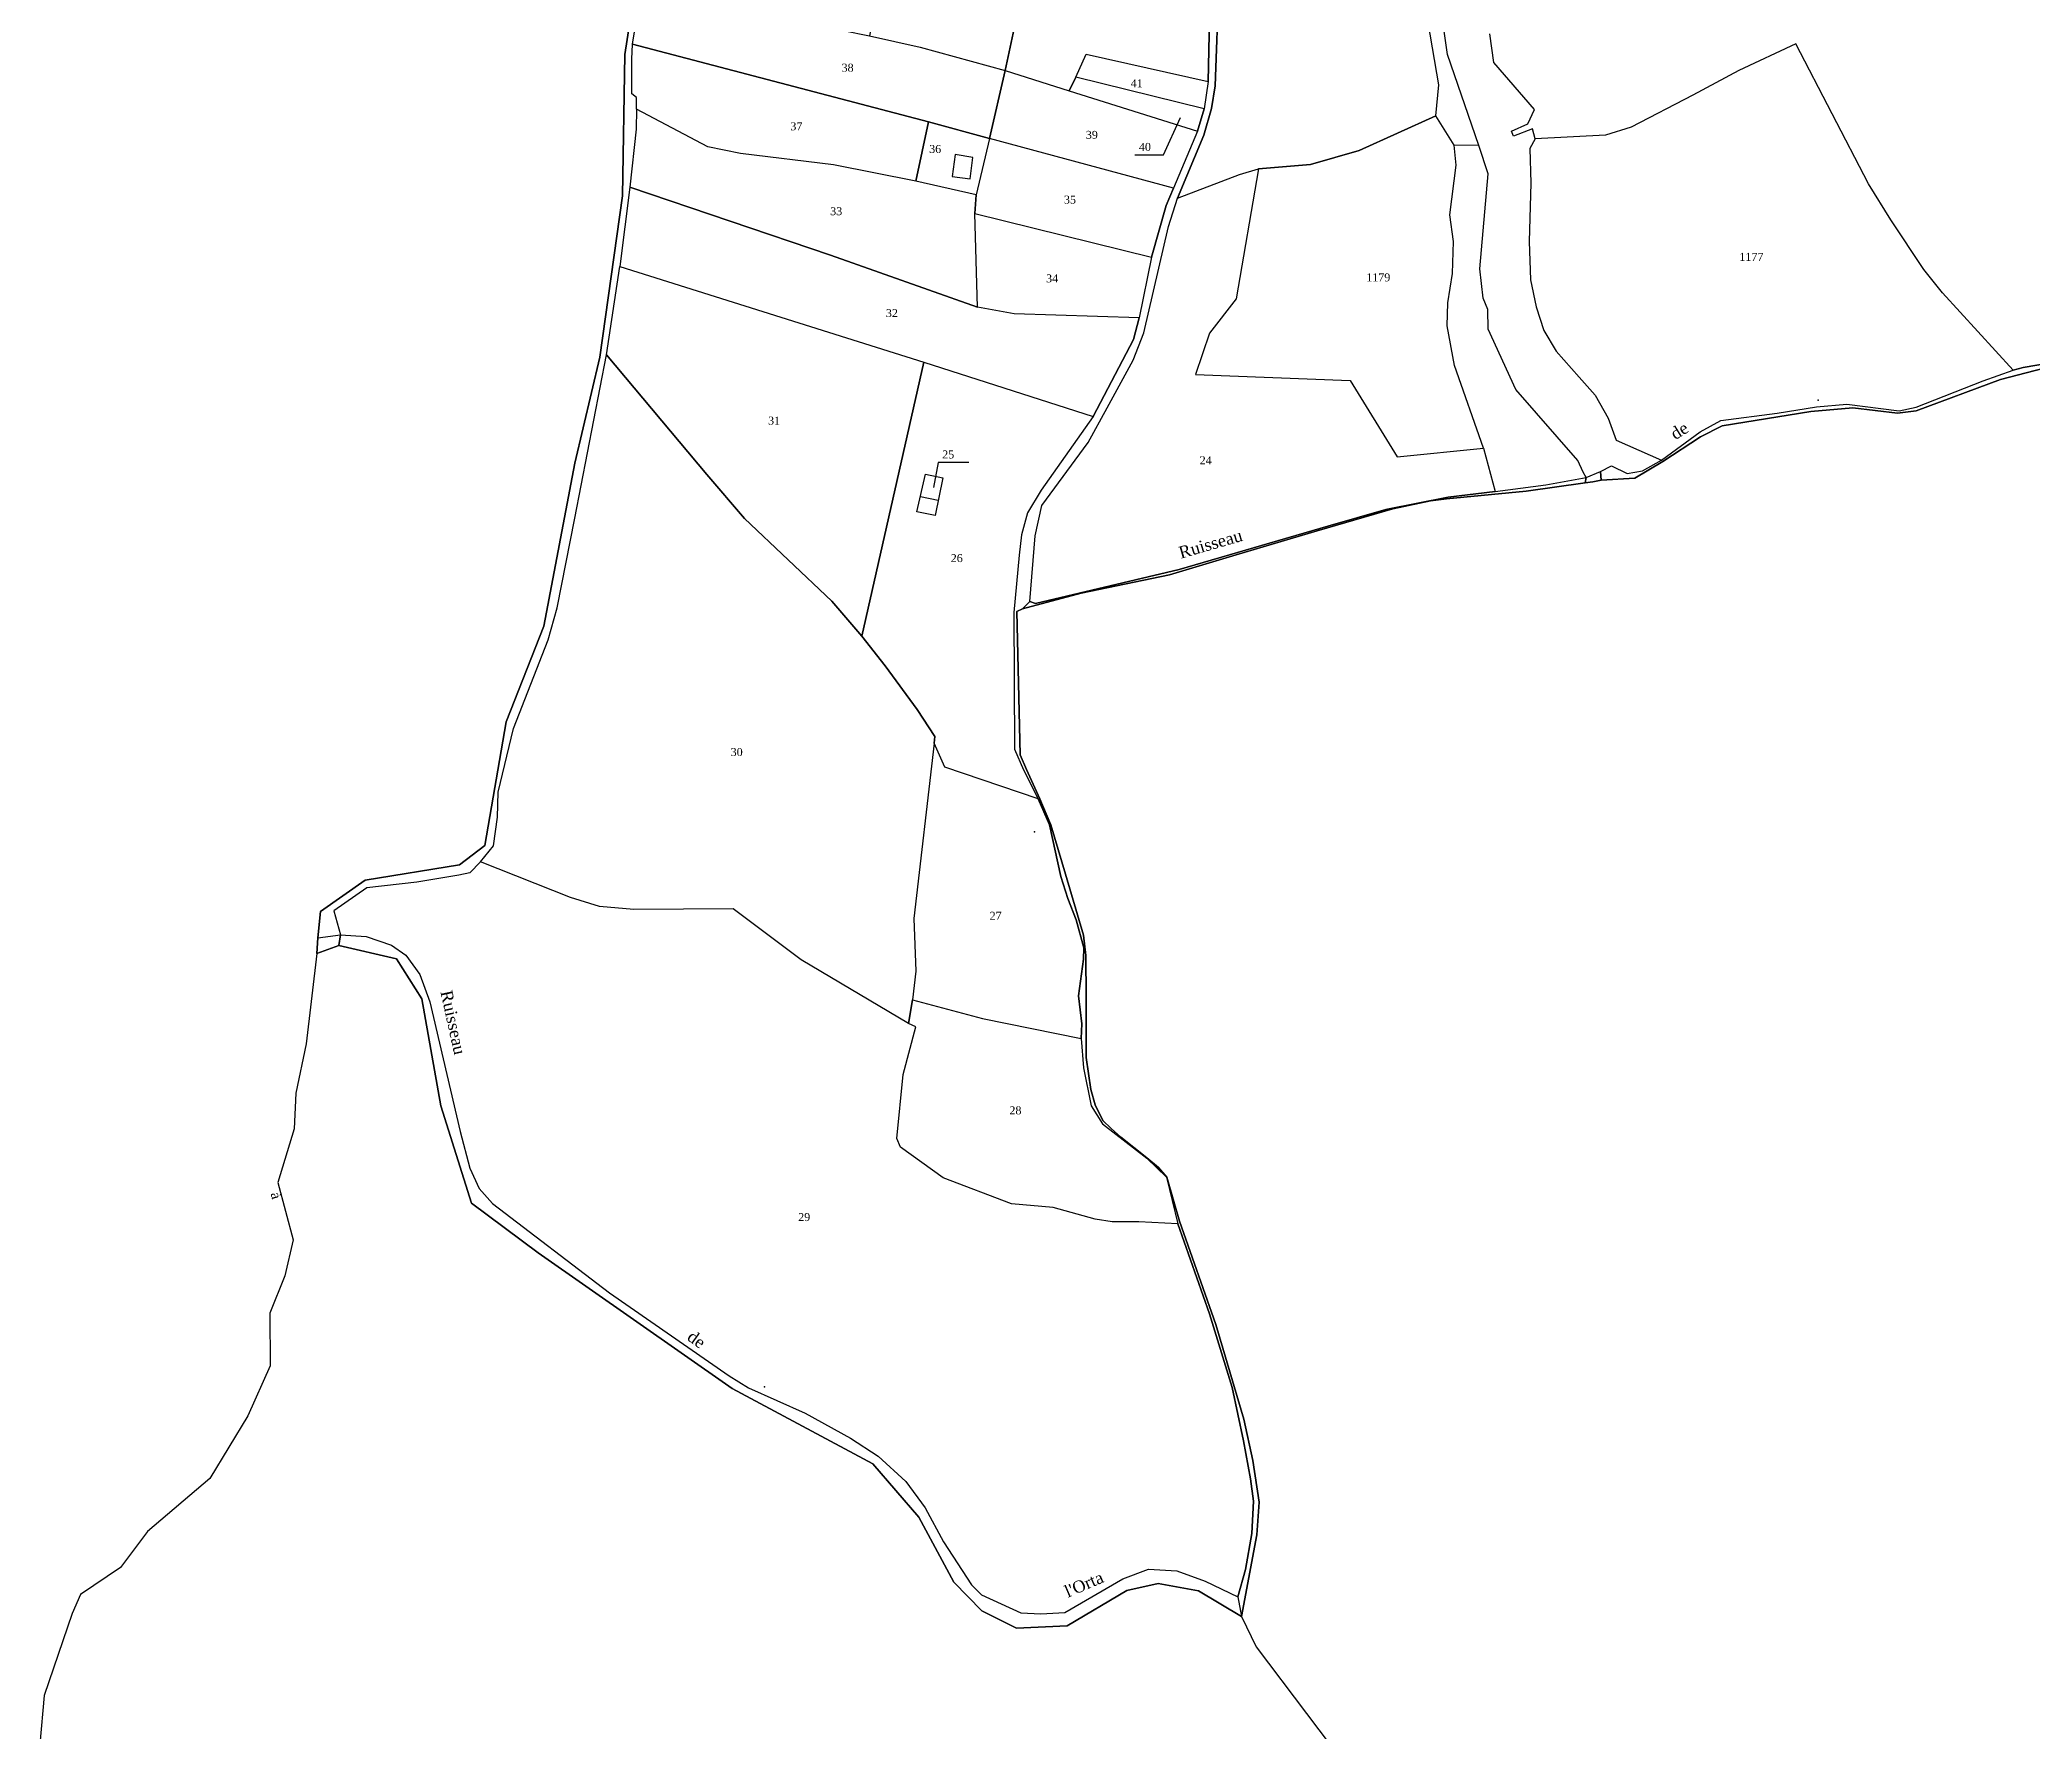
# Model space of a CAD drawing. Extents: x 1206804 to 1210977, y 6152742 to 6157901.
# Drawn here: x 1207037.8 to 1207537.3, y 6156388.3 to 6156812.3 of the extents above; entities that cross this region are included whole.
import ezdxf

# ---------------------------------------------------------------- set-up
doc = ezdxf.new("R2010")
doc.units = 0
doc.linetypes.add('CONTINU', pattern=[0])
doc.layers.get('0').update_dxf_attribs({"linetype": 'CONTINU'})
for name, color, linetype in [('1FLECHEFL', 7, 'CONTINU'), ('1LIEUDIT', 7, 'CONTINU'), ('1PARCELLE', 7, 'CONTINU'), ('1SECTION', 7, 'CONTINU'), ('1SUBDSECT', 7, 'CONTINU'), ('1TRONFLUV', 7, 'CONTINU'), ('1TROUPARCELLE', 7, 'CONTINU'), ('1ZONCOMM', 7, 'CONTINU'), ('3BATIDUR', 7, 'CONTINU'), ('3CHEMIN', 7, 'CONTINU'), ('3FISCLINE', 7, 'CONTINUOUS'), ('3FLECHEPAR', 7, 'CONTINU'), ('3PARCELLETEX', 7, 'CONTINU'), ('3PONT', 7, 'CONTINU'), ('3SENTIER', 7, 'CONTINU'), ('3TRONFLUVTEX', 7, 'CONTINU'), ('3ZONCOMMTEX', 7, 'CONTINU')]:
    doc.layers.add(name, color=color, linetype=linetype)
doc.styles.get("Standard").update_dxf_attribs({"font": 'Times New Roman'})

# ---------------------------------------------------------------- blocks, each defined once
blk = doc.blocks.new('FLECHRU1')
blk.add_point((0, 0))

msp = doc.modelspace()

# ---------------------------------------------------------------- linework, layer by layer
at = {"layer": '1LIEUDIT'}
msp.add_lwpolyline([(1207546.82, 6156731.69), (1207529.41, 6156727.18), (1207508.29, 6156719.32), (1207503.61, 6156718.75), (1207492.41, 6156720.04), (1207481.82, 6156719.11), (1207459.64, 6156715.52), (1207454.15, 6156712.77), (1207444.73, 6156706.6), (1207437.73, 6156702.47), (1207429.3, 6156701.95), (1207427.17, 6156701.54), (1207425.22, 6156701.25), (1207410.48, 6156699.19), (1207390.48, 6156697.28), (1207386.44, 6156696.74), (1207377.04, 6156694.75), (1207358.08, 6156689.25), (1207337.74, 6156683.25), (1207321.05, 6156678.17), (1207298.86, 6156673.59), (1207284.15, 6156669.67), (1207282.73, 6156668.98), (1207283.6, 6156633.03), (1207285.22, 6156629.4), (1207288.5, 6156622.01), (1207291.32, 6156615.47), (1207294.97, 6156603.13), (1207299.44, 6156587.84), (1207300.1, 6156582.71), (1207300.17, 6156572.3), (1207300.15, 6156557.21), (1207301.29, 6156549.12), (1207302.39, 6156545.32), (1207304.34, 6156541.4), (1207306.4, 6156539.34), (1207308.81, 6156537.17), (1207315.37, 6156532.02), (1207318.31, 6156529.59), (1207320.36, 6156527.16), (1207323.56, 6156516.11), (1207332.62, 6156490.2), (1207339.66, 6156466.45), (1207341.95, 6156456.09), (1207343.5, 6156445.65), (1207342.91, 6156437.52), (1207339.12, 6156417.03), (1207328.34, 6156423.44), (1207318.16, 6156425.3), (1207310.31, 6156423.51), (1207295.39, 6156414.69), (1207282.69, 6156414.06), (1207273.99, 6156418.45), (1207267, 6156425.65), (1207258.19, 6156441.95), (1207246.67, 6156455.32), (1207211.41, 6156474.19), (1207162.73, 6156508.23), (1207146.05, 6156520.63), (1207138.33, 6156545.09), (1207133.59, 6156571.9), (1207127.25, 6156581.89), (1207112.75, 6156585.25), (1207107.24, 6156583.24), (1207107.46, 6156587.14), (1207108.21, 6156593.76), (1207119.37, 6156601.67), (1207143.03, 6156605.48), (1207149.41, 6156610.3), (1207154.71, 6156641.34), (1207164.17, 6156665.34), (1207171.91, 6156706.23), (1207178.23, 6156732.74), (1207183.91, 6156773.19), (1207184.46, 6156808.64), (1207187.98, 6156831.3)], dxfattribs=at)
at = {"layer": '1PARCELLE'}
for points in [[(1207343.32, 6156780), (1207356.38, 6156781.04), (1207368.56, 6156784.6), (1207387.83, 6156793.25), (1207388.56, 6156801.05), (1207385.9, 6156816.71), (1207385.07, 6156829.2), (1207386.24, 6156851.26), (1207388.75, 6156861.07), (1207392.15, 6156866.58), (1207394.77, 6156869), (1207401.3, 6156873.56), (1207385.44, 6156867.86), (1207380.4, 6156866.42), (1207374.62, 6156865.68), (1207342.07, 6156865.91), (1207338.5, 6156842.69), (1207333.37, 6156826.14), (1207332.51, 6156800.8), (1207331.6, 6156795.11), (1207329.67, 6156788.42), (1207323.02, 6156772.61), (1207338.6, 6156778.59), (1207343.32, 6156780)], [(1207279.82, 6156804.66), (1207295.91, 6156799.52), (1207297.52, 6156802.97), (1207300.13, 6156808.74), (1207330.77, 6156801.87), (1207331.33, 6156829.47), (1207309.7, 6156835.02), (1207303.04, 6156823.86), (1207289.98, 6156829.49), (1207289.73, 6156829.25), (1207284.17, 6156821.2), (1207282.35, 6156816.33), (1207279.82, 6156804.66)], [(1207279.82, 6156804.66), (1207282.35, 6156816.33), (1207284.17, 6156821.2), (1207289.73, 6156829.25), (1207248.29, 6156825.57), (1207245.83, 6156813.32), (1207258.51, 6156810.49), (1207279.82, 6156804.66)], [(1207279.82, 6156804.66), (1207275.91, 6156787.6), (1207260.63, 6156791.75), (1207186.43, 6156811.29), (1207188.83, 6156826.22), (1207232.59, 6156816.01), (1207245.83, 6156813.32), (1207258.51, 6156810.49), (1207279.82, 6156804.66)], [(1207260.63, 6156791.75), (1207257.46, 6156776.87), (1207236.78, 6156781.02), (1207213.49, 6156783.83), (1207205.27, 6156785.52), (1207187.37, 6156794.99), (1207187.4, 6156797.86), (1207186.26, 6156798.81), (1207186.24, 6156807.45), (1207186.43, 6156811.29), (1207260.63, 6156791.75)], [(1207329.7, 6156795.07), (1207297.52, 6156802.97), (1207300.13, 6156808.74), (1207330.77, 6156801.87), (1207329.7, 6156795.07)], [(1207532.6, 6156729.53), (1207514.84, 6156748.87), (1207510.16, 6156754.77), (1207501.92, 6156767.23), (1207496.27, 6156776.22), (1207478.12, 6156811.35), (1207463.76, 6156804.61), (1207452.23, 6156798.45), (1207436.77, 6156790.4), (1207430.33, 6156788.41), (1207412.76, 6156787.54), (1207411.4, 6156785.1), (1207411.61, 6156776.4), (1207411.19, 6156761.76), (1207411.57, 6156752.19), (1207412.96, 6156745.42), (1207414.93, 6156739.47), (1207418.03, 6156734.28), (1207423.75, 6156727.74), (1207427.77, 6156723.28), (1207431.02, 6156717.45), (1207433, 6156711.92), (1207444.43, 6156706.95), (1207454.12, 6156714.07), (1207459.29, 6156716.89), (1207473.4, 6156718.71), (1207483.3, 6156720.3), (1207490.87, 6156720.97), (1207504, 6156719.35), (1207508.28, 6156720.22), (1207525.06, 6156726.87), (1207532.6, 6156729.53)], [(1207279.82, 6156804.66), (1207295.91, 6156799.52), (1207328.1, 6156789.41), (1207322.03, 6156775.16), (1207275.91, 6156787.6), (1207279.82, 6156804.66)], [(1207295.91, 6156799.52), (1207328.1, 6156789.41), (1207329.7, 6156795.07), (1207297.52, 6156802.97), (1207295.91, 6156799.52)], [(1207272.27, 6156768.77), (1207272.59, 6156773.44), (1207257.46, 6156776.87), (1207236.78, 6156781.02), (1207213.49, 6156783.83), (1207205.27, 6156785.52), (1207187.37, 6156794.99), (1207187.29, 6156789.92), (1207185.72, 6156775.42), (1207236.05, 6156758.34), (1207272.91, 6156745.29), (1207272.27, 6156768.77)], [(1207343.32, 6156780), (1207337.73, 6156747.43), (1207331.1, 6156738.81), (1207327.53, 6156728.41), (1207366.3, 6156726.88), (1207378.12, 6156707.82), (1207399.81, 6156709.92), (1207402.66, 6156699.07), (1207415.44, 6156700.72), (1207425.54, 6156702.62), (1207424.77, 6156703.94), (1207423.38, 6156706.83), (1207407.86, 6156724.66), (1207400.95, 6156739.83), (1207400.84, 6156744.69), (1207399.67, 6156747.53), (1207398.87, 6156754.91), (1207400.97, 6156778.73), (1207398.56, 6156785.88), (1207392.41, 6156785.91), (1207387.83, 6156793.25), (1207368.56, 6156784.6), (1207356.38, 6156781.04), (1207343.32, 6156780)], [(1207275.91, 6156787.6), (1207272.59, 6156773.44), (1207257.46, 6156776.87), (1207260.63, 6156791.75), (1207275.91, 6156787.6)], [(1207322.03, 6156775.16), (1207275.91, 6156787.6), (1207272.59, 6156773.44), (1207272.27, 6156768.77), (1207316.56, 6156757.82), (1207320.21, 6156770.78), (1207322.03, 6156775.16)], [(1207343.32, 6156780), (1207337.73, 6156747.43), (1207331.1, 6156738.81), (1207327.53, 6156728.41), (1207366.3, 6156726.88), (1207378.12, 6156707.82), (1207399.81, 6156709.92), (1207402.66, 6156699.07), (1207390.87, 6156697.7), (1207375.32, 6156694.57), (1207360.74, 6156690.36), (1207323.45, 6156679.54), (1207287.41, 6156671.03), (1207286.01, 6156671.5), (1207287.34, 6156687.95), (1207289, 6156695.62), (1207300.62, 6156711.4), (1207305.42, 6156720.04), (1207311.94, 6156732), (1207314.58, 6156738.87), (1207320.82, 6156765.56), (1207323.02, 6156772.61), (1207338.6, 6156778.59), (1207343.32, 6156780)], [(1207185.72, 6156775.42), (1207183.18, 6156755.47), (1207259.42, 6156731.48), (1207301.93, 6156717.92), (1207312.03, 6156737.23), (1207313.4, 6156742.64), (1207282.11, 6156743.67), (1207272.91, 6156745.29), (1207236.05, 6156758.34), (1207185.72, 6156775.42)], [(1207272.27, 6156768.77), (1207316.56, 6156757.82), (1207313.4, 6156742.64), (1207282.11, 6156743.67), (1207272.91, 6156745.29), (1207272.27, 6156768.77)], [(1207183.18, 6156755.47), (1207259.42, 6156731.48), (1207243.93, 6156662.85), (1207236.37, 6156671.55), (1207214.52, 6156692.35), (1207205, 6156703.38), (1207179.85, 6156733.35), (1207183.18, 6156755.47)], [(1207255.61, 6156565.67), (1207228.71, 6156581.67), (1207211.66, 6156594.46), (1207186.74, 6156594.24), (1207178.14, 6156595), (1207170.82, 6156597.3), (1207148.25, 6156606.23), (1207151.58, 6156610.27), (1207152.52, 6156617.41), (1207152.71, 6156623.74), (1207156.52, 6156639.67), (1207165.24, 6156661.92), (1207167.5, 6156669.88), (1207171.93, 6156692.37), (1207179.85, 6156733.35), (1207205, 6156703.38), (1207214.52, 6156692.35), (1207236.37, 6156671.55), (1207243.93, 6156662.85), (1207249.78, 6156655.34), (1207257.81, 6156644.42), (1207262.19, 6156637.68), (1207262.05, 6156636), (1207256.94, 6156591.99), (1207257.42, 6156578.8), (1207256.61, 6156571.6), (1207255.61, 6156565.67)], [(1207264.69, 6156629.95), (1207262.05, 6156636), (1207262.19, 6156637.68), (1207257.81, 6156644.42), (1207249.78, 6156655.34), (1207243.93, 6156662.85), (1207259.42, 6156731.48), (1207301.93, 6156717.92), (1207288.9, 6156699.44), (1207285.46, 6156693.76), (1207283.96, 6156688.22), (1207283.34, 6156683.1), (1207282.03, 6156668.76), (1207282.19, 6156634.48), (1207284.46, 6156629.3), (1207288.07, 6156622.01), (1207264.69, 6156629.95)], [(1207257.73, 6156693.97), (1207259.85, 6156703.45), (1207264.18, 6156702.55), (1207262.29, 6156693.09), (1207257.73, 6156693.97)], [(1207288.07, 6156622.01), (1207264.69, 6156629.95), (1207262.05, 6156636), (1207256.94, 6156591.99), (1207257.42, 6156578.8), (1207256.61, 6156571.6), (1207274.17, 6156566.99), (1207298.93, 6156561.9), (1207299.04, 6156565.61), (1207298.2, 6156572.65), (1207299.5, 6156581.8), (1207299.57, 6156584.7), (1207297.66, 6156591.7), (1207295.53, 6156597.08), (1207293.76, 6156602.57), (1207290.97, 6156615.53), (1207288.07, 6156622.01)], [(1207323.11, 6156515.5), (1207313.37, 6156515.98), (1207306.7, 6156515.99), (1207302.4, 6156516.62), (1207291.83, 6156519.58), (1207281.45, 6156520.51), (1207264.26, 6156527.01), (1207253.61, 6156534.72), (1207252.71, 6156536.86), (1207254.27, 6156552.93), (1207257.41, 6156564.83), (1207255.61, 6156565.67), (1207228.71, 6156581.67), (1207211.66, 6156594.46), (1207186.74, 6156594.24), (1207178.14, 6156595), (1207170.82, 6156597.3), (1207148.25, 6156606.23), (1207145.59, 6156603.5), (1207142.86, 6156602.93), (1207132.32, 6156601.16), (1207119.79, 6156599.7), (1207111.55, 6156593.93), (1207113.17, 6156587.96), (1207119.64, 6156587.5), (1207125.98, 6156585.36), (1207129.53, 6156582.86), (1207133.1, 6156577.99), (1207135.61, 6156571.11), (1207143.17, 6156538.63), (1207145.61, 6156529.39), (1207147.95, 6156524.33), (1207151.28, 6156520.54), (1207180.64, 6156498.17), (1207210.65, 6156477.34), (1207215.52, 6156474.34), (1207229.68, 6156467.99), (1207241.02, 6156461.72), (1207247.99, 6156457.21), (1207254.92, 6156450.82), (1207259.74, 6156444.29), (1207264.38, 6156435.72), (1207271.36, 6156424.98), (1207273.93, 6156422.44), (1207283.75, 6156417.97), (1207288.74, 6156417.65), (1207294.8, 6156418.04), (1207309.38, 6156426.42), (1207315.78, 6156428.85), (1207322.91, 6156428.46), (1207329.96, 6156425.9), (1207338.17, 6156421.94), (1207340.11, 6156428.77), (1207341.66, 6156437.84), (1207342.08, 6156445.89), (1207341.33, 6156451.55), (1207339.62, 6156461.09), (1207336.73, 6156474.46), (1207331.06, 6156492.91), (1207323.11, 6156515.5)], [(1207323.11, 6156515.5), (1207313.37, 6156515.98), (1207306.7, 6156515.99), (1207302.4, 6156516.62), (1207291.83, 6156519.58), (1207281.45, 6156520.51), (1207264.26, 6156527.01), (1207253.61, 6156534.72), (1207252.71, 6156536.86), (1207254.27, 6156552.93), (1207257.41, 6156564.83), (1207255.61, 6156565.67), (1207256.61, 6156571.6), (1207274.17, 6156566.99), (1207298.93, 6156561.9), (1207299.44, 6156554.57), (1207301.43, 6156545.02), (1207304.27, 6156540.54), (1207315.33, 6156531.91), (1207320.3, 6156527.13), (1207323.11, 6156515.5)]]:
    msp.add_lwpolyline(points, close=True, dxfattribs=at)
msp.add_lwpolyline([(1207546.37, 6156732.08), (1207535.12, 6156730.16), (1207532.6, 6156729.53), (1207532.6, 6156729.53), (1207514.84, 6156748.87), (1207510.16, 6156754.77), (1207501.92, 6156767.23), (1207496.27, 6156776.22), (1207478.12, 6156811.35), (1207463.76, 6156804.61), (1207452.23, 6156798.45), (1207436.77, 6156790.4), (1207430.33, 6156788.41), (1207412.76, 6156787.54), (1207412.03, 6156790.06), (1207407.28, 6156788.16), (1207406.75, 6156789.41), (1207410.9, 6156791.27), (1207412.53, 6156794.89), (1207402.4, 6156806.65), (1207401.39, 6156813.84)], dxfattribs=at)
at = {"layer": '1SECTION'}
msp.add_lwpolyline([(1207187.98, 6156831.3), (1207184.46, 6156808.64), (1207183.91, 6156773.19), (1207178.23, 6156732.74), (1207171.91, 6156706.23), (1207164.17, 6156665.34), (1207154.71, 6156641.34), (1207149.41, 6156610.3), (1207143.03, 6156605.48), (1207119.37, 6156601.67), (1207108.21, 6156593.76), (1207107.46, 6156587.14), (1207107.24, 6156583.24), (1207112.75, 6156585.25), (1207127.25, 6156581.89), (1207133.59, 6156571.9), (1207138.33, 6156545.09), (1207146.05, 6156520.63), (1207162.73, 6156508.23), (1207211.41, 6156474.19), (1207246.67, 6156455.32), (1207258.19, 6156441.95), (1207267, 6156425.65), (1207273.99, 6156418.45), (1207282.69, 6156414.06), (1207295.39, 6156414.69), (1207310.31, 6156423.51), (1207318.16, 6156425.3), (1207328.34, 6156423.44), (1207339.12, 6156417.03), (1207342.78, 6156409.38), (1207368, 6156375.99)], dxfattribs=at)
at = {"layer": '1SUBDSECT'}
msp.add_lwpolyline([(1207187.98, 6156831.3), (1207184.46, 6156808.64), (1207183.91, 6156773.19), (1207178.23, 6156732.74), (1207171.91, 6156706.23), (1207164.17, 6156665.34), (1207154.71, 6156641.34), (1207149.41, 6156610.3), (1207143.03, 6156605.48), (1207119.37, 6156601.67), (1207108.21, 6156593.76), (1207107.46, 6156587.14), (1207107.24, 6156583.24), (1207112.75, 6156585.25), (1207127.25, 6156581.89), (1207133.59, 6156571.9), (1207138.33, 6156545.09), (1207146.05, 6156520.63), (1207162.73, 6156508.23), (1207211.41, 6156474.19), (1207246.67, 6156455.32), (1207258.19, 6156441.95), (1207267, 6156425.65), (1207273.99, 6156418.45), (1207282.69, 6156414.06), (1207295.39, 6156414.69), (1207310.31, 6156423.51), (1207318.16, 6156425.3), (1207328.34, 6156423.44), (1207339.12, 6156417.03), (1207342.91, 6156437.52), (1207343.5, 6156445.65), (1207341.95, 6156456.09), (1207339.66, 6156466.45), (1207332.62, 6156490.2), (1207323.56, 6156516.11), (1207320.36, 6156527.16), (1207318.31, 6156529.59), (1207315.37, 6156532.02), (1207308.81, 6156537.17), (1207306.4, 6156539.34), (1207304.34, 6156541.4), (1207302.39, 6156545.32), (1207301.29, 6156549.12), (1207300.15, 6156557.21), (1207300.17, 6156572.3), (1207300.1, 6156582.71), (1207299.44, 6156587.84), (1207294.97, 6156603.13), (1207291.32, 6156615.47), (1207288.5, 6156622.01), (1207285.22, 6156629.4), (1207283.6, 6156633.03), (1207282.73, 6156668.98), (1207284.15, 6156669.67), (1207298.86, 6156673.59), (1207321.05, 6156678.17), (1207337.74, 6156683.25), (1207358.08, 6156689.25), (1207377.04, 6156694.75), (1207386.44, 6156696.74), (1207390.48, 6156697.28), (1207410.48, 6156699.19), (1207425.22, 6156701.25), (1207427.17, 6156701.54), (1207429.3, 6156701.95), (1207437.73, 6156702.47), (1207444.73, 6156706.6), (1207454.15, 6156712.77), (1207459.64, 6156715.52), (1207481.82, 6156719.11), (1207492.41, 6156720.04), (1207503.61, 6156718.75), (1207508.29, 6156719.32), (1207529.41, 6156727.18), (1207546.82, 6156731.69)], dxfattribs=at)
at = {"layer": '1TRONFLUV'}
for points in [[(1207331.33, 6156829.47), (1207330.77, 6156801.87), (1207329.7, 6156795.07), (1207328.1, 6156789.41), (1207322.03, 6156775.16), (1207320.21, 6156770.78), (1207316.56, 6156757.82), (1207313.4, 6156742.64), (1207312.03, 6156737.23), (1207301.93, 6156717.92), (1207288.9, 6156699.44), (1207285.46, 6156693.76), (1207283.96, 6156688.22), (1207283.34, 6156683.1), (1207282.03, 6156668.76), (1207282.19, 6156634.48), (1207284.46, 6156629.3), (1207288.07, 6156622.01), (1207290.97, 6156615.53), (1207293.76, 6156602.57), (1207295.53, 6156597.08), (1207297.66, 6156591.7), (1207299.57, 6156584.7), (1207299.5, 6156581.8), (1207298.2, 6156572.65), (1207299.04, 6156565.61), (1207298.93, 6156561.9), (1207299.44, 6156554.57), (1207301.43, 6156545.02), (1207304.27, 6156540.54), (1207315.33, 6156531.91), (1207320.3, 6156527.13), (1207323.11, 6156515.5), (1207331.06, 6156492.91), (1207336.73, 6156474.46), (1207339.62, 6156461.09), (1207341.33, 6156451.55), (1207342.08, 6156445.89), (1207341.66, 6156437.84), (1207340.11, 6156428.77), (1207338.17, 6156421.94), (1207339.12, 6156417.03), (1207342.91, 6156437.52), (1207343.5, 6156445.65), (1207341.95, 6156456.09), (1207339.66, 6156466.45), (1207332.62, 6156490.2), (1207323.56, 6156516.11), (1207320.36, 6156527.16), (1207318.31, 6156529.59), (1207315.37, 6156532.02), (1207308.81, 6156537.17), (1207306.4, 6156539.34), (1207304.34, 6156541.4), (1207302.39, 6156545.32), (1207301.29, 6156549.12), (1207300.15, 6156557.21), (1207300.17, 6156572.3), (1207300.1, 6156582.71), (1207299.44, 6156587.84), (1207294.97, 6156603.13), (1207291.32, 6156615.47), (1207288.5, 6156622.01), (1207285.22, 6156629.4), (1207283.6, 6156633.03), (1207282.73, 6156668.98), (1207284.15, 6156669.67), (1207286.01, 6156671.5), (1207287.34, 6156687.95), (1207289, 6156695.62), (1207300.62, 6156711.4), (1207305.42, 6156720.04), (1207311.94, 6156732), (1207314.58, 6156738.87), (1207320.82, 6156765.56), (1207323.02, 6156772.61), (1207329.67, 6156788.42), (1207331.6, 6156795.11), (1207332.51, 6156800.8), (1207333.37, 6156826.14)], [(1207546.82, 6156731.69), (1207529.41, 6156727.18), (1207508.29, 6156719.32), (1207503.61, 6156718.75), (1207492.41, 6156720.04), (1207481.82, 6156719.11), (1207459.64, 6156715.52), (1207454.15, 6156712.77), (1207444.73, 6156706.6), (1207437.73, 6156702.47), (1207429.3, 6156701.95), (1207429.1, 6156704.07), (1207431.89, 6156705.52), (1207435.82, 6156703.64), (1207439.61, 6156704.26), (1207444.43, 6156706.95), (1207454.12, 6156714.07), (1207459.29, 6156716.89), (1207473.4, 6156718.71), (1207483.3, 6156720.3), (1207490.87, 6156720.97), (1207504, 6156719.35), (1207508.28, 6156720.22), (1207525.06, 6156726.87), (1207532.6, 6156729.53), (1207532.6, 6156729.53), (1207535.12, 6156730.16), (1207546.37, 6156732.08)]]:
    msp.add_lwpolyline(points, dxfattribs=at)
for points in [[(1207425.54, 6156702.62), (1207425.22, 6156701.25), (1207410.48, 6156699.19), (1207390.48, 6156697.28), (1207386.44, 6156696.74), (1207377.04, 6156694.75), (1207358.08, 6156689.25), (1207337.74, 6156683.25), (1207321.05, 6156678.17), (1207298.86, 6156673.59), (1207284.15, 6156669.67), (1207286.01, 6156671.5), (1207287.41, 6156671.03), (1207323.45, 6156679.54), (1207360.74, 6156690.36), (1207375.32, 6156694.57), (1207390.87, 6156697.7), (1207402.66, 6156699.07), (1207415.44, 6156700.72), (1207425.54, 6156702.62)], [(1207113.17, 6156587.96), (1207119.64, 6156587.5), (1207125.98, 6156585.36), (1207129.53, 6156582.86), (1207133.1, 6156577.99), (1207135.61, 6156571.11), (1207143.17, 6156538.63), (1207145.61, 6156529.39), (1207147.95, 6156524.33), (1207151.28, 6156520.54), (1207180.64, 6156498.17), (1207210.65, 6156477.34), (1207215.52, 6156474.34), (1207229.68, 6156467.99), (1207241.02, 6156461.72), (1207247.99, 6156457.21), (1207254.92, 6156450.82), (1207259.74, 6156444.29), (1207264.38, 6156435.72), (1207271.36, 6156424.98), (1207273.93, 6156422.44), (1207283.75, 6156417.97), (1207288.74, 6156417.65), (1207294.8, 6156418.04), (1207309.38, 6156426.42), (1207315.78, 6156428.85), (1207322.91, 6156428.46), (1207329.96, 6156425.9), (1207338.17, 6156421.94), (1207339.12, 6156417.03), (1207328.34, 6156423.44), (1207318.16, 6156425.3), (1207310.31, 6156423.51), (1207295.39, 6156414.69), (1207282.69, 6156414.06), (1207273.99, 6156418.45), (1207267, 6156425.65), (1207258.19, 6156441.95), (1207246.67, 6156455.32), (1207211.41, 6156474.19), (1207162.73, 6156508.23), (1207146.05, 6156520.63), (1207138.33, 6156545.09), (1207133.59, 6156571.9), (1207127.25, 6156581.89), (1207112.75, 6156585.25), (1207113.17, 6156587.96)]]:
    msp.add_lwpolyline(points, close=True, dxfattribs=at)
at = {"layer": '1TROUPARCELLE'}
msp.add_lwpolyline([(1207257.73, 6156693.97), (1207259.85, 6156703.45), (1207264.18, 6156702.55), (1207262.29, 6156693.09), (1207257.73, 6156693.97)], close=True, dxfattribs=at)
at = {"layer": '1ZONCOMM'}
msp.add_lwpolyline([(1207187.98, 6156831.3), (1207184.46, 6156808.64), (1207183.91, 6156773.19), (1207178.23, 6156732.74), (1207171.91, 6156706.23), (1207164.17, 6156665.34), (1207154.71, 6156641.34), (1207149.41, 6156610.3), (1207143.03, 6156605.48), (1207119.37, 6156601.67), (1207108.21, 6156593.76), (1207107.46, 6156587.14), (1207107.24, 6156583.24), (1207104.56, 6156560.59), (1207101.99, 6156548.22), (1207101.55, 6156539.29), (1207097.48, 6156525.84), (1207101.31, 6156511.42), (1207099.2, 6156502.39), (1207095.5, 6156493.05), (1207095.55, 6156479.89), (1207089.98, 6156467.35), (1207080.38, 6156451.63), (1207064.79, 6156438.35), (1207058.06, 6156429.28), (1207048.03, 6156422.55), (1207045.88, 6156417.79), (1207038.87, 6156397.22), (1207037.8, 6156384.99)], dxfattribs=at)
msp.add_lwpolyline([(1207187.98, 6156831.3), (1207184.46, 6156808.64), (1207183.91, 6156773.19), (1207178.23, 6156732.74), (1207171.91, 6156706.23), (1207164.17, 6156665.34), (1207154.71, 6156641.34), (1207149.41, 6156610.3), (1207143.03, 6156605.48), (1207119.37, 6156601.67), (1207108.21, 6156593.76), (1207107.46, 6156587.14), (1207107.24, 6156583.24), (1207104.56, 6156560.59), (1207101.99, 6156548.22), (1207101.55, 6156539.29), (1207097.48, 6156525.84), (1207101.31, 6156511.42), (1207099.2, 6156502.39), (1207095.5, 6156493.05), (1207095.55, 6156479.89), (1207089.98, 6156467.35), (1207080.38, 6156451.63), (1207064.79, 6156438.35), (1207058.06, 6156429.28), (1207048.03, 6156422.55), (1207045.88, 6156417.79), (1207038.87, 6156397.22), (1207037.8, 6156384.99)], dxfattribs=at)
at = {"layer": '3BATIDUR'}
for points in [[(1207267.33, 6156783.56), (1207266.56, 6156778.07), (1207271.03, 6156777.45), (1207271.7, 6156782.84), (1207267.33, 6156783.56)], [(1207259.85, 6156703.45), (1207264.18, 6156702.55), (1207262.29, 6156693.09), (1207257.73, 6156693.97), (1207259.85, 6156703.45)]]:
    msp.add_lwpolyline(points, close=True, dxfattribs=at)
at = {"layer": '3CHEMIN'}
msp.add_lwpolyline([(1207399.81, 6156709.92), (1207392.5, 6156730.65), (1207390.7, 6156740.66), (1207390.81, 6156746.37), (1207392.01, 6156753.71), (1207392.21, 6156761.77), (1207391.32, 6156768.5), (1207392.91, 6156780.95), (1207392.41, 6156785.91)], dxfattribs=at)
at = {"layer": '3FISCLINE'}
msp.add_lwpolyline([(1207258.58, 6156697.83), (1207263.06, 6156696.94)], dxfattribs=at)
at = {"layer": '3FLECHEPAR'}
for points in [[(1207312.36, 6156783.49), (1207319.5, 6156783.48), (1207323.82, 6156792.89)], [(1207270.69, 6156706.36), (1207263.06, 6156706.38), (1207261.88, 6156700.1)]]:
    msp.add_lwpolyline(points, dxfattribs=at)
at = {"layer": '3PONT'}
for points in [[(1207425.54, 6156702.62), (1207429.1, 6156704.07), (1207429.3, 6156701.95), (1207427.17, 6156701.54), (1207425.22, 6156701.25), (1207425.54, 6156702.62)], [(1207113.17, 6156587.96), (1207112.75, 6156585.25), (1207107.24, 6156583.24), (1207107.46, 6156587.14), (1207113.17, 6156587.96)]]:
    msp.add_lwpolyline(points, close=True, dxfattribs=at)
at = {"layer": '3SENTIER'}
msp.add_lwpolyline([(1207398.56, 6156785.88), (1207390.77, 6156808.67), (1207389.35, 6156818.59), (1207388.91, 6156825.26), (1207391.27, 6156839.67), (1207394.39, 6156855.98), (1207396.47, 6156860.4), (1207408.15, 6156874.25), (1207417.2, 6156884.99)], dxfattribs=at)

# ---------------------------------------------------------------- block references
at = {"layer": '1FLECHEFL'}
for p, rotation in [((1207483.71, 6156722.01), 185.1), ((1207287.2, 6156613.74), 285.8), ((1207219.47, 6156474.62), 337.5)]:
    msp.add_blockref('FLECHRU1', p, dxfattribs=dict(at, rotation=rotation))

# ---------------------------------------------------------------- texts
at = {"layer": '3PARCELLETEX'}
for s, p in [('38', (1207238.82, 6156804.35)), ('41', (1207311.31, 6156800.45)), ('37', (1207225.98, 6156789.66)), ('39', (1207300.05, 6156787.51)), ('36', (1207260.78, 6156783.98)), ('40', (1207313.37, 6156784.49)), ('35', (1207294.57, 6156771.28)), ('33', (1207235.96, 6156768.37)), ('1177', (1207463.92, 6156756.92)), ('34', (1207290.09, 6156751.52)), ('1179', (1207370.36, 6156751.77)), ('32', (1207249.92, 6156742.83)), ('31', (1207220.39, 6156715.86)), ('25', (1207264.04, 6156707.38)), ('24', (1207328.61, 6156705.92)), ('26', (1207266.19, 6156681.39)), ('30', (1207211.01, 6156632.76)), ('27', (1207275.94, 6156591.71)), ('28', (1207280.9, 6156542.91)), ('29', (1207227.93, 6156516.16))]:
    msp.add_text(s, height=2, dxfattribs=at).set_placement(p)
at = {"layer": '3TRONFLUVTEX'}
for s, rotation, p in [('de', 31.9, (1207447.85, 6156711.93)), ('Ruisseau', 16.1, (1207323.89, 6156682.24)), ('Ruisseau', 282.4, (1207138.23, 6156573.63)), ('de', 324.2, (1207199.85, 6156486.54)), ("l'Orta", 23.4, (1207295.54, 6156421.69))]:
    msp.add_text(s, height=3, rotation=rotation, dxfattribs=at).set_placement(p)
at = {"layer": '3ZONCOMMTEX'}
msp.add_text('à ', height=2.5, rotation=285, dxfattribs=at).set_placement((1207095.63, 6156523.05))
msp.add_text('à ', height=2.5, rotation=285, dxfattribs=at).set_placement((1207095.63, 6156523.05))

doc.saveas('drawing.dxf')
